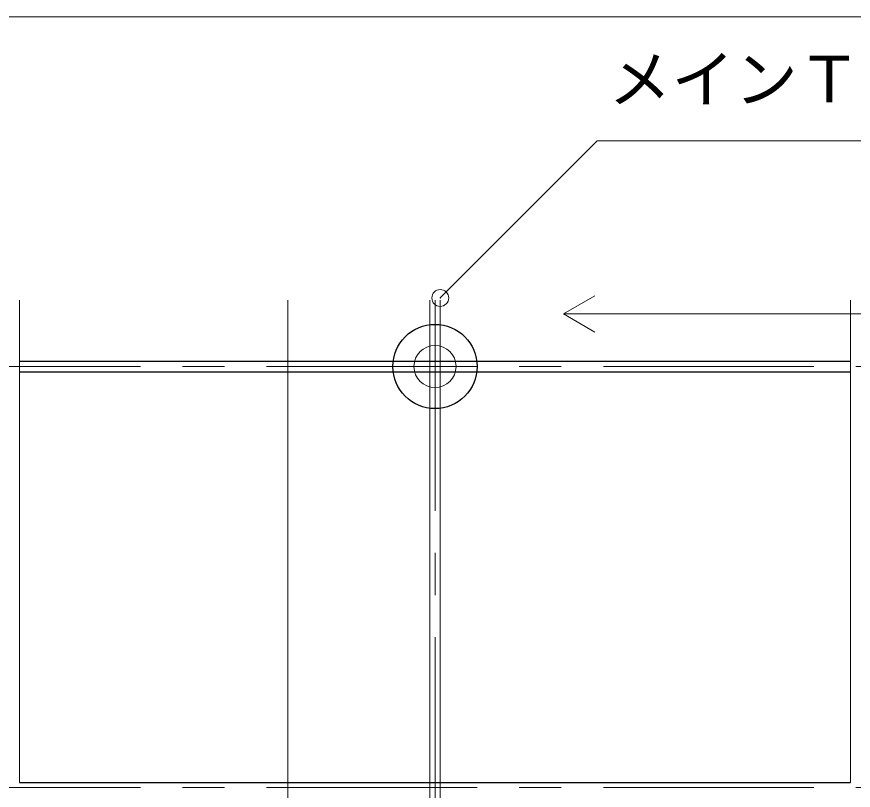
# Model space of a CAD drawing. Units: millimetres on the paper, enlarged 10 times, with parts at other scales. Extents: x -1950 to 1950, y -1347 to 1325.
# Drawn here: x -1528.9 to -1330.2, y -27.3 to 156.4 of the extents above; entities that cross this region are included whole.
import ezdxf
from ezdxf.enums import TextEntityAlignment as Align

# ---------------------------------------------------------------- set-up
doc = ezdxf.new("R2010")
doc.units = ezdxf.units.MM
doc.header["$LTSCALE"] = 10
doc.header["$PDMODE"] = 32
doc.header["$PDSIZE"] = 4
doc.linetypes.add('CHAIN1', pattern=[8, 5, -1, 1, -1])
for name, color, linetype, lineweight in [('9-0_中心線', 4, 'CHAIN1', 9), ('9-1_吊り材', 7, 'Continuous', 18), ('9-2_野縁受け', 3, 'Continuous', 18), ('9-3_野縁', 2, 'Continuous', 25), ('9-6_文字', 4, 'Continuous', 9), ('9-C_ビス・アンカーボルト・強調図形', 2, 'Continuous', 25), ('F-3_野縁', 3, 'Continuous', 18)]:
    doc.layers.add(name, color=color, linetype=linetype, lineweight=lineweight)
doc.styles.add('ＭＳ ゴシック', font='')
doc.styles.get('ＭＳ ゴシック').set_extended_font_data('MS Gothic')

msp = doc.modelspace()

# ---------------------------------------------------------------- linework, layer by layer
at = {"layer": '9-0_中心線'}
for p, q in [((-1429.53, 89.06), (-1429.53, -926.68)), ((-1629.53, 73.32), (-283.88, 73.32)), ((-1629.53, -26.68), (-283.88, -26.68))]:
    msp.add_line(p, q, dxfattribs=at)
at = {"layer": '9-1_吊り材'}
msp.add_circle((-1429.53, 73.32), 5, dxfattribs=at)
at = {"layer": '9-2_野縁受け'}
for p, q in [((-1528.28, 89.06), (-1528.28, -25.43)), ((-1528.28, 89.06), (-1528.28, 74.57)), ((-1430.78, 89.06), (-1430.78, -926.68)), ((-1428.28, 89.06), (-1428.28, -926.68)), ((-1330.78, 89.06), (-1330.78, -25.43)), ((-1330.78, 89.06), (-1330.78, 74.57))]:
    msp.add_line(p, q, dxfattribs=at)
at = {"layer": '9-3_野縁'}
for p, q in [((-1528.28, 74.57), (-1330.78, 74.57)), ((-1528.28, 72.07), (-1330.78, 72.07)), ((-1528.28, -25.43), (-1330.78, -25.43))]:
    msp.add_line(p, q, dxfattribs=at)
at = {"layer": '9-6_文字'}
for p, q in [((-1464.53, 89.06), (-1464.53, -41.68)), ((-1260.42, 85.8), (-1399.03, 85.8))]:
    msp.add_line(p, q, dxfattribs=at)
for points in [[(-1428.28, 89.59), (-1390.98, 126.89), (-1296.03, 126.89)], [(-1391.53, 90.13), (-1399.03, 85.8), (-1391.53, 81.47)]]:
    msp.add_lwpolyline(points, dxfattribs=at)
at = {"layer": '9-6_文字', "color": 3}
msp.add_point((-1428.28, 89.59), dxfattribs=at)
at = {"layer": '9-C_ビス・アンカーボルト・強調図形'}
msp.add_circle((-1429.53, 73.32), 10, dxfattribs=at)
at = {"layer": 'F-3_野縁'}
msp.add_line((-1910, 156.37), (-20, 156.37), dxfattribs=at)

# ---------------------------------------------------------------- texts
at = {"layer": '9-6_文字', "color": 7, "style": 'ＭＳ ゴシック'}
msp.add_text('メインＴバー', height=11, dxfattribs=at).set_placement((-1388.37, 132.76), align=Align.BOTTOM_LEFT)

doc.saveas('drawing.dxf')
